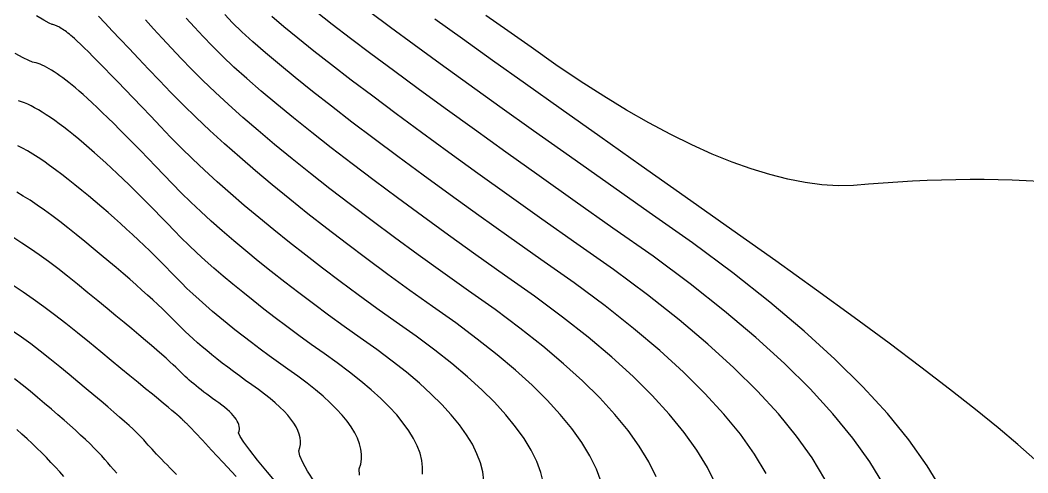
# Model space of a CAD drawing. Header units: inches. Extents: x 1412622.3 to 1412714.6, y 4931530.8 to 4931588.5.
# Drawn here: x 1412632.56 to 1412639.77, y 4931565.96 to 4931569.2 of the extents above; entities that cross this region are included whole.
import ezdxf

# ---------------------------------------------------------------- set-up
doc = ezdxf.new("R2010")
doc.units = ezdxf.units.IN
doc.header["$MEASUREMENT"] = 0

msp = doc.modelspace()

# ---------------------------------------------------------------- linework, layer by layer
for points in [[(1412636.3022, 4931565.8873), (1412636.283, 4931565.9638), (1412636.2534, 4931566.0423), (1412636.2135, 4931566.1228), (1412636.1633, 4931566.2053), (1412636.1028, 4931566.2898), (1412636.032, 4931566.3763), (1412635.9509, 4931566.4648), (1412635.8595, 4931566.5553), (1412635.7578, 4931566.6478), (1412635.6458, 4931566.7423), (1412635.5235, 4931566.8388), (1412635.3909, 4931566.9372), (1412635.248, 4931567.0377), (1412635.1095, 4931567.1367), (1412634.9754, 4931567.2341), (1412634.8457, 4931567.33), (1412634.7204, 4931567.4244), (1412634.5995, 4931567.5173), (1412634.4829, 4931567.6087), (1412634.3708, 4931567.6986), (1412634.2631, 4931567.7869), (1412634.1597, 4931567.8737), (1412634.0608, 4931567.959), (1412633.9662, 4931568.0428), (1412633.8761, 4931568.1251), (1412633.7903, 4931568.2059), (1412633.709, 4931568.2851), (1412633.632, 4931568.3628), (1412633.5594, 4931568.439), (1412633.4907, 4931568.5111), (1412633.4257, 4931568.5789), (1412633.3647, 4931568.6426), (1412633.3074, 4931568.702), (1412633.2539, 4931568.7573), (1412633.2043, 4931568.8085), (1412633.1585, 4931568.8554), (1412633.1166, 4931568.8981), (1412633.0785, 4931568.9367), (1412633.0441, 4931568.9711), (1412633.0137, 4931569.0013), (1412632.987, 4931569.0273), (1412632.9642, 4931569.0492), (1412632.9452, 4931569.0668), (1412632.93, 4931569.0803), (1412632.9187, 4931569.0896), (1412632.9077, 4931569.0984), (1412632.897, 4931569.1066), (1412632.8867, 4931569.1143), (1412632.8768, 4931569.1216), (1412632.8671, 4931569.1283), (1412632.8579, 4931569.1344), (1412632.849, 4931569.1401), (1412632.8404, 4931569.1453), (1412632.8322, 4931569.1499), (1412632.8243, 4931569.154), (1412632.8168, 4931569.1576), (1412632.8096, 4931569.1606), (1412632.8028, 4931569.1632), (1412632.7963, 4931569.1652), (1412632.7901, 4931569.1667), (1412632.7843, 4931569.1677), (1412632.7626, 4931569.1783), (1412632.7251, 4931569.1986), (1412632.6716, 4931569.2285)], [(1412636.7154, 4931565.8956), (1412636.6808, 4931565.9873), (1412636.6342, 4931566.0813), (1412636.5756, 4931566.1777), (1412636.5049, 4931566.2764), (1412636.4223, 4931566.3774), (1412636.3275, 4931566.4808), (1412636.2208, 4931566.5865), (1412636.102, 4931566.6945), (1412635.9712, 4931566.8048), (1412635.8283, 4931566.9175), (1412635.6734, 4931567.0326), (1412635.5065, 4931567.1499), (1412635.3449, 4931567.2654), (1412635.1885, 4931567.3789), (1412635.0374, 4931567.4906), (1412634.8915, 4931567.6003), (1412634.751, 4931567.7081), (1412634.6157, 4931567.814), (1412634.4856, 4931567.9179), (1412634.3608, 4931568.02), (1412634.2413, 4931568.1202), (1412634.1271, 4931568.2184), (1412634.0181, 4931568.3147), (1412633.9144, 4931568.4091), (1412633.816, 4931568.5017), (1412633.7228, 4931568.5922), (1412633.6349, 4931568.6809), (1412633.5523, 4931568.7677), (1412633.4747, 4931568.8492), (1412633.4023, 4931568.9254), (1412633.3349, 4931568.9963), (1412633.2726, 4931569.0619), (1412633.2153, 4931569.1223), (1412633.1632, 4931569.1774), (1412633.1161, 4931569.2271)], [(1412637.1083, 4931565.9322), (1412637.055, 4931566.0398), (1412636.9879, 4931566.15), (1412636.9071, 4931566.2629), (1412636.8125, 4931566.3785), (1412636.7042, 4931566.4967), (1412636.582, 4931566.6176), (1412636.4462, 4931566.7412), (1412636.2965, 4931566.8674), (1412636.1331, 4931566.9963), (1412635.956, 4931567.1279), (1412635.765, 4931567.2622), (1412635.5814, 4931567.3928), (1412635.4052, 4931567.5199), (1412635.2363, 4931567.6435), (1412635.0747, 4931567.7635), (1412634.9205, 4931567.8799), (1412634.7736, 4931567.9927), (1412634.6341, 4931568.1019), (1412634.5019, 4931568.2076), (1412634.3771, 4931568.3097), (1412634.2595, 4931568.4083), (1412634.1494, 4931568.5033), (1412634.0466, 4931568.5947), (1412633.9511, 4931568.6825), (1412633.8629, 4931568.7668), (1412633.7821, 4931568.8475), (1412633.7087, 4931568.9246), (1412633.6389, 4931568.9985), (1412633.5728, 4931569.069), (1412633.5104, 4931569.1363), (1412633.4517, 4931569.2003)], [(1412637.5357, 4931565.8771), (1412637.4757, 4931565.9982), (1412637.4002, 4931566.1223), (1412637.3093, 4931566.2494), (1412637.2028, 4931566.3795), (1412637.0808, 4931566.5126), (1412636.9433, 4931566.6487), (1412636.7903, 4931566.7879), (1412636.6219, 4931566.93), (1412636.4379, 4931567.0751), (1412636.2385, 4931567.2232), (1412636.0235, 4931567.3744), (1412635.818, 4931567.5203), (1412635.6219, 4931567.661), (1412635.4352, 4931567.7964), (1412635.2579, 4931567.9266), (1412635.09, 4931568.0516), (1412634.9316, 4931568.1714), (1412634.7826, 4931568.2859), (1412634.643, 4931568.3953), (1412634.5128, 4931568.4993), (1412634.392, 4931568.5982), (1412634.2806, 4931568.6918), (1412634.1787, 4931568.7802), (1412634.0862, 4931568.8634), (1412634.0031, 4931568.9413), (1412633.9294, 4931569.0141), (1412633.8651, 4931569.0815), (1412633.8031, 4931569.1477), (1412633.7434, 4931569.2127)], [(1412637.8965, 4931565.9567), (1412637.8126, 4931566.0946), (1412637.7114, 4931566.2359), (1412637.593, 4931566.3806), (1412637.4574, 4931566.5286), (1412637.3046, 4931566.6799), (1412637.1345, 4931566.8345), (1412636.9472, 4931566.9925), (1412636.7427, 4931567.1539), (1412636.521, 4931567.3186), (1412636.282, 4931567.4866), (1412636.0545, 4931567.6477), (1412635.8386, 4931567.802), (1412635.6341, 4931567.9493), (1412635.4411, 4931568.0898), (1412635.2596, 4931568.2234), (1412635.0896, 4931568.3501), (1412634.931, 4931568.4699), (1412634.784, 4931568.5829), (1412634.6485, 4931568.6889), (1412634.5244, 4931568.7881), (1412634.4119, 4931568.8804), (1412634.3108, 4931568.9658), (1412634.2213, 4931569.0443), (1412634.1432, 4931569.1159), (1412634.0766, 4931569.1806), (1412634.0215, 4931569.2385)], [(1412638.3172, 4931565.9152), (1412638.2249, 4931566.067), (1412638.1136, 4931566.2225), (1412637.9833, 4931566.3817), (1412637.834, 4931566.5445), (1412637.6658, 4931566.711), (1412637.4787, 4931566.8812), (1412637.2726, 4931567.0551), (1412637.0475, 4931567.2327), (1412636.8035, 4931567.4139), (1412636.5405, 4931567.5988), (1412636.2911, 4931567.7752), (1412636.0552, 4931567.943), (1412635.833, 4931568.1023), (1412635.6243, 4931568.253), (1412635.4291, 4931568.3952), (1412635.2475, 4931568.5289), (1412635.0795, 4931568.654), (1412634.9251, 4931568.7705), (1412634.7842, 4931568.8785), (1412634.6569, 4931568.978), (1412634.5431, 4931569.0689), (1412634.443, 4931569.1513), (1412634.3564, 4931569.2251)], [(1412638.738, 4931565.8736), (1412638.6372, 4931566.0393), (1412638.5157, 4931566.209), (1412638.3735, 4931566.3827), (1412638.2107, 4931566.5604), (1412638.0271, 4931566.7422), (1412637.8229, 4931566.9279), (1412637.5979, 4931567.1177), (1412637.3523, 4931567.3115), (1412637.086, 4931567.5092), (1412636.799, 4931567.711), (1412636.5276, 4931567.9026), (1412636.2719, 4931568.084), (1412636.0319, 4931568.2552), (1412635.8074, 4931568.4162), (1412635.5986, 4931568.567), (1412635.4055, 4931568.7076), (1412635.228, 4931568.838), (1412635.0661, 4931568.9581), (1412634.9199, 4931569.0681), (1412634.7893, 4931569.1679), (1412634.6744, 4931569.2575)], [(1412639.1588, 4931565.8321), (1412639.0495, 4931566.0116), (1412638.9179, 4931566.1955), (1412638.7638, 4931566.3838), (1412638.5873, 4931566.5764), (1412638.3884, 4931566.7733), (1412638.167, 4931566.9746), (1412637.9233, 4931567.1803), (1412637.6571, 4931567.3902), (1412637.3685, 4931567.6046), (1412637.0575, 4931567.8233), (1412636.7642, 4931568.0301), (1412636.4886, 4931568.225), (1412636.2308, 4931568.4081), (1412635.9906, 4931568.5794), (1412635.7682, 4931568.7388), (1412635.5635, 4931568.8863), (1412635.3765, 4931569.022), (1412635.2072, 4931569.1458), (1412635.0556, 4931569.2577)], [(1412639.8186, 4931566.0568), (1412639.6986, 4931566.1628), (1412639.5571, 4931566.2818), (1412639.3941, 4931566.4137), (1412639.2096, 4931566.5586), (1412639.0036, 4931566.7164), (1412638.7761, 4931566.8872), (1412638.5271, 4931567.0709), (1412638.2566, 4931567.2676), (1412637.9645, 4931567.4773), (1412637.651, 4931567.6999), (1412637.316, 4931567.9355), (1412637.0007, 4931568.1575), (1412636.7053, 4931568.3661), (1412636.4296, 4931568.5611), (1412636.1738, 4931568.7426), (1412635.9377, 4931568.9106), (1412635.7214, 4931569.065), (1412635.5249, 4931569.206)], [(1412639.8559, 4931568.0451), (1412639.7572, 4931568.0502), (1412639.6579, 4931568.054), (1412639.5579, 4931568.0566), (1412639.4573, 4931568.058), (1412639.356, 4931568.0582), (1412639.254, 4931568.0571), (1412639.1514, 4931568.0549), (1412639.0482, 4931568.0514), (1412638.9443, 4931568.0466), (1412638.8397, 4931568.0407), (1412638.7345, 4931568.0335), (1412638.6286, 4931568.0251), (1412638.5221, 4931568.0154), (1412638.4111, 4931568.0142), (1412638.2957, 4931568.0214), (1412638.1759, 4931568.037), (1412638.0516, 4931568.061), (1412637.9228, 4931568.0934), (1412637.7897, 4931568.1342), (1412637.652, 4931568.1834), (1412637.51, 4931568.241), (1412637.3635, 4931568.307), (1412637.2125, 4931568.3814), (1412637.0572, 4931568.4643), (1412636.8973, 4931568.5555), (1412636.7331, 4931568.6552), (1412636.5643, 4931568.7632), (1412636.3912, 4931568.8797), (1412636.2136, 4931569.0046), (1412636.0465, 4931569.1223), (1412635.89, 4931569.2327)], [(1412635.8741, 4931565.9065), (1412635.8666, 4931565.9685), (1412635.8505, 4931566.0321), (1412635.8259, 4931566.0974), (1412635.7927, 4931566.1644), (1412635.751, 4931566.233), (1412635.7006, 4931566.3033), (1412635.6418, 4931566.3753), (1412635.5743, 4931566.4489), (1412635.4983, 4931566.5242), (1412635.4137, 4931566.6011), (1412635.3205, 4931566.6797), (1412635.2187, 4931566.76), (1412635.1084, 4931566.8419), (1412634.9895, 4931566.9255), (1412634.8743, 4931567.0078), (1412634.7627, 4931567.0889), (1412634.6548, 4931567.1687), (1412634.5506, 4931567.2472), (1412634.45, 4931567.3245), (1412634.353, 4931567.4005), (1412634.2598, 4931567.4753), (1412634.1701, 4931567.5488), (1412634.0842, 4931567.621), (1412634.0018, 4931567.692), (1412633.9232, 4931567.7617), (1412633.8482, 4931567.8301), (1412633.7768, 4931567.8973), (1412633.7091, 4931567.9632), (1412633.6451, 4931568.0279), (1412633.5847, 4931568.0913), (1412633.5266, 4931568.152), (1412633.4708, 4931568.2099), (1412633.4173, 4931568.2651), (1412633.366, 4931568.3175), (1412633.317, 4931568.3673), (1412633.2703, 4931568.4142), (1412633.2258, 4931568.4585), (1412633.1837, 4931568.5), (1412633.1438, 4931568.5388), (1412633.1062, 4931568.5748), (1412633.0708, 4931568.6081), (1412633.0378, 4931568.6387), (1412633.007, 4931568.6665), (1412632.9785, 4931568.6916), (1412632.9523, 4931568.7139), (1412632.9283, 4931568.7336), (1412632.9051, 4931568.7521), (1412632.8826, 4931568.7695), (1412632.8608, 4931568.7858), (1412632.8398, 4931568.8011), (1412632.8195, 4931568.8152), (1412632.8, 4931568.8283), (1412632.7811, 4931568.8402), (1412632.7631, 4931568.8511), (1412632.7457, 4931568.8608), (1412632.7291, 4931568.8695), (1412632.7132, 4931568.8771), (1412632.698, 4931568.8836), (1412632.6836, 4931568.8889), (1412632.6699, 4931568.8932), (1412632.6569, 4931568.8964), (1412632.6447, 4931568.8985), (1412632.6178, 4931568.9096), (1412632.5764, 4931568.9299), (1412632.5202, 4931568.9591)], [(1412635.436, 4931565.952), (1412635.4369, 4931566.0001), (1412635.4309, 4931566.0496), (1412635.4181, 4931566.1004), (1412635.3985, 4931566.1525), (1412635.372, 4931566.2059), (1412635.3387, 4931566.2607), (1412635.2985, 4931566.3168), (1412635.2515, 4931566.3742), (1412635.1977, 4931566.4329), (1412635.137, 4931566.493), (1412635.0695, 4931566.5544), (1412634.9951, 4931566.6171), (1412634.9139, 4931566.6812), (1412634.8259, 4931566.7466), (1412634.731, 4931566.8133), (1412634.6391, 4931566.879), (1412634.5501, 4931566.9437), (1412634.464, 4931567.0073), (1412634.3808, 4931567.07), (1412634.3005, 4931567.1317), (1412634.2231, 4931567.1923), (1412634.1487, 4931567.252), (1412634.0772, 4931567.3106), (1412634.0086, 4931567.3683), (1412633.9429, 4931567.4249), (1412633.8801, 4931567.4805), (1412633.8203, 4931567.5352), (1412633.7633, 4931567.5888), (1412633.7093, 4931567.6414), (1412633.6582, 4931567.693), (1412633.61, 4931567.7436), (1412633.5626, 4931567.7929), (1412633.5159, 4931567.8409), (1412633.4699, 4931567.8876), (1412633.4246, 4931567.933), (1412633.38, 4931567.9772), (1412633.3362, 4931568.02), (1412633.2931, 4931568.0616), (1412633.2507, 4931568.1018), (1412633.2091, 4931568.1408), (1412633.1682, 4931568.1785), (1412633.128, 4931568.2149), (1412633.0885, 4931568.25), (1412633.0498, 4931568.2838), (1412633.0118, 4931568.3164), (1412632.9745, 4931568.3476), (1412632.9379, 4931568.3775), (1412632.9025, 4931568.4058), (1412632.8682, 4931568.4324), (1412632.835, 4931568.4573), (1412632.8029, 4931568.4806), (1412632.7719, 4931568.5022), (1412632.7421, 4931568.5221), (1412632.7133, 4931568.5403), (1412632.6857, 4931568.5569), (1412632.6592, 4931568.5718), (1412632.6338, 4931568.585), (1412632.6096, 4931568.5966), (1412632.5864, 4931568.6065), (1412632.5644, 4931568.6147), (1412632.5435, 4931568.6212)], [(1412634.9846, 4931565.9437), (1412634.9824, 4931565.9889), (1412634.9933, 4931566.0228), (1412634.999, 4931566.0578), (1412634.9997, 4931566.0938), (1412634.9952, 4931566.1307), (1412634.9857, 4931566.1686), (1412634.971, 4931566.2075), (1412634.9512, 4931566.2475), (1412634.9263, 4931566.2884), (1412634.8963, 4931566.3303), (1412634.8612, 4931566.3731), (1412634.821, 4931566.417), (1412634.7757, 4931566.4619), (1412634.7253, 4931566.5077), (1412634.6698, 4931566.5546), (1412634.6091, 4931566.6024), (1412634.5434, 4931566.6512), (1412634.4726, 4931566.7011), (1412634.4039, 4931566.7501), (1412634.3374, 4931566.7984), (1412634.2731, 4931566.846), (1412634.211, 4931566.8928), (1412634.151, 4931566.9388), (1412634.0932, 4931566.9842), (1412634.0376, 4931567.0287), (1412633.9842, 4931567.0725), (1412633.933, 4931567.1156), (1412633.8839, 4931567.1578), (1412633.837, 4931567.1994), (1412633.7923, 4931567.2402), (1412633.7498, 4931567.2802), (1412633.7095, 4931567.3195), (1412633.6713, 4931567.358), (1412633.6353, 4931567.3958), (1412633.5985, 4931567.4338), (1412633.5609, 4931567.4719), (1412633.5225, 4931567.5101), (1412633.4832, 4931567.5485), (1412633.4431, 4931567.5871), (1412633.4021, 4931567.6258), (1412633.3604, 4931567.6647), (1412633.3178, 4931567.7037), (1412633.2744, 4931567.7429), (1412633.2302, 4931567.7822), (1412633.1852, 4931567.8217), (1412633.1393, 4931567.8614), (1412633.0926, 4931567.9012), (1412633.0451, 4931567.9411), (1412632.9967, 4931567.9812), (1412632.9476, 4931568.0215), (1412632.8999, 4931568.0595), (1412632.8537, 4931568.0953), (1412632.8091, 4931568.1288), (1412632.7659, 4931568.1601), (1412632.7243, 4931568.1892), (1412632.6841, 4931568.2159), (1412632.6455, 4931568.2405), (1412632.6084, 4931568.2628), (1412632.5727, 4931568.2828), (1412632.5386, 4931568.3006)], [(1412634.6623, 4931565.8958), (1412634.6135, 4931565.9712), (1412634.5787, 4931566.0334), (1412634.5579, 4931566.0824), (1412634.5511, 4931566.1181), (1412634.5583, 4931566.1405), (1412634.5621, 4931566.1636), (1412634.5625, 4931566.1874), (1412634.5596, 4931566.2118), (1412634.5532, 4931566.2369), (1412634.5435, 4931566.2626), (1412634.5305, 4931566.289), (1412634.514, 4931566.316), (1412634.4942, 4931566.3437), (1412634.471, 4931566.3721), (1412634.4444, 4931566.4011), (1412634.4145, 4931566.4307), (1412634.3811, 4931566.461), (1412634.3444, 4931566.492), (1412634.3044, 4931566.5236), (1412634.2609, 4931566.5559), (1412634.2141, 4931566.5888), (1412634.1687, 4931566.6213), (1412634.1247, 4931566.6532), (1412634.0822, 4931566.6846), (1412634.0411, 4931566.7156), (1412634.0015, 4931566.746), (1412633.9633, 4931566.776), (1412633.9266, 4931566.8054), (1412633.8913, 4931566.8344), (1412633.8574, 4931566.8628), (1412633.825, 4931566.8908), (1412633.794, 4931566.9182), (1412633.7644, 4931566.9452), (1412633.7363, 4931566.9717), (1412633.7097, 4931566.9976), (1412633.6844, 4931567.0231), (1412633.6606, 4931567.0481), (1412633.6345, 4931567.0747), (1412633.606, 4931567.1028), (1412633.575, 4931567.1326), (1412633.5418, 4931567.164), (1412633.5061, 4931567.197), (1412633.4681, 4931567.2316), (1412633.4277, 4931567.2678), (1412633.3849, 4931567.3055), (1412633.3397, 4931567.3449), (1412633.2922, 4931567.3859), (1412633.2423, 4931567.4285), (1412633.19, 4931567.4727), (1412633.1354, 4931567.5185), (1412633.0784, 4931567.5659), (1412633.019, 4931567.6149), (1412632.9572, 4931567.6655), (1412632.8973, 4931567.7133), (1412632.8393, 4931567.7582), (1412632.7832, 4931567.8003), (1412632.729, 4931567.8396), (1412632.6767, 4931567.8761), (1412632.6262, 4931567.9098), (1412632.5777, 4931567.9406), (1412632.531, 4931567.9686)], [(1412634.4125, 4931565.8618), (1412634.3263, 4931565.9641), (1412634.2551, 4931566.0512), (1412634.1989, 4931566.1231), (1412634.1576, 4931566.1797), (1412634.1312, 4931566.2211), (1412634.1198, 4931566.2473), (1412634.1233, 4931566.2582), (1412634.1251, 4931566.2695), (1412634.1253, 4931566.281), (1412634.1239, 4931566.2929), (1412634.1208, 4931566.3052), (1412634.1161, 4931566.3177), (1412634.1097, 4931566.3305), (1412634.1017, 4931566.3437), (1412634.092, 4931566.3572), (1412634.0807, 4931566.371), (1412634.0678, 4931566.3851), (1412634.0532, 4931566.3996), (1412634.037, 4931566.4144), (1412634.0191, 4931566.4294), (1412633.9996, 4931566.4448), (1412633.9784, 4931566.4606), (1412633.9556, 4931566.4766), (1412633.9335, 4931566.4924), (1412633.912, 4931566.508), (1412633.8913, 4931566.5233), (1412633.8713, 4931566.5384), (1412633.852, 4931566.5532), (1412633.8334, 4931566.5678), (1412633.8155, 4931566.5821), (1412633.7983, 4931566.5962), (1412633.7818, 4931566.6101), (1412633.766, 4931566.6237), (1412633.7509, 4931566.6371), (1412633.7365, 4931566.6502), (1412633.7228, 4931566.6631), (1412633.7098, 4931566.6758), (1412633.6975, 4931566.6882), (1412633.686, 4931566.7004), (1412633.6704, 4931566.7156), (1412633.651, 4931566.7338), (1412633.6276, 4931566.7551), (1412633.6004, 4931566.7795), (1412633.5692, 4931566.8069), (1412633.534, 4931566.8374), (1412633.495, 4931566.8709), (1412633.452, 4931566.9074), (1412633.4051, 4931566.947), (1412633.3542, 4931566.9896), (1412633.2995, 4931567.0353), (1412633.2408, 4931567.0841), (1412633.1782, 4931567.1358), (1412633.1117, 4931567.1907), (1412633.0412, 4931567.2486), (1412632.9668, 4931567.3095), (1412632.8947, 4931567.367), (1412632.8249, 4931567.4211), (1412632.7573, 4931567.4718), (1412632.6921, 4931567.5192), (1412632.629, 4931567.5631), (1412632.5683, 4931567.6036), (1412632.5099, 4931567.6407)], [(1412634.1017, 4931565.9337), (1412634.0061, 4931566.0368), (1412633.9257, 4931566.1233), (1412633.8606, 4931566.1932), (1412633.8107, 4931566.2467), (1412633.7761, 4931566.2836), (1412633.7567, 4931566.304), (1412633.7526, 4931566.3078), (1412633.7487, 4931566.3115), (1412633.7449, 4931566.315), (1412633.7414, 4931566.3184), (1412633.738, 4931566.3216), (1412633.7347, 4931566.3246), (1412633.7317, 4931566.3275), (1412633.7288, 4931566.3302), (1412633.7261, 4931566.3328), (1412633.7236, 4931566.3352), (1412633.7212, 4931566.3374), (1412633.719, 4931566.3395), (1412633.717, 4931566.3414), (1412633.7152, 4931566.3432), (1412633.7136, 4931566.3448), (1412633.7121, 4931566.3462), (1412633.7108, 4931566.3475), (1412633.7095, 4931566.3487), (1412633.7083, 4931566.3499), (1412633.7072, 4931566.351), (1412633.7061, 4931566.3521), (1412633.7051, 4931566.3532), (1412633.7041, 4931566.3542), (1412633.7032, 4931566.3551), (1412633.7023, 4931566.356), (1412633.7015, 4931566.3569), (1412633.7007, 4931566.3577), (1412633.7, 4931566.3585), (1412633.6993, 4931566.3593), (1412633.6987, 4931566.3599), (1412633.6981, 4931566.3606), (1412633.6976, 4931566.3612), (1412633.6972, 4931566.3617), (1412633.6914, 4931566.3666), (1412633.6803, 4931566.3759), (1412633.6639, 4931566.3895), (1412633.6421, 4931566.4074), (1412633.6151, 4931566.4297), (1412633.5827, 4931566.4564), (1412633.545, 4931566.4874), (1412633.5019, 4931566.5227), (1412633.4536, 4931566.5624), (1412633.3999, 4931566.6064), (1412633.3409, 4931566.6548), (1412633.2766, 4931566.7075), (1412633.2069, 4931566.7646), (1412633.132, 4931566.8261), (1412633.0517, 4931566.8918), (1412632.9661, 4931566.9619), (1412632.8831, 4931567.0282), (1412632.8026, 4931567.0905), (1412632.7247, 4931567.1489), (1412632.6494, 4931567.2034), (1412632.5767, 4931567.2539), (1412632.5065, 4931567.3006)], [(1412633.6753, 4931565.9476), (1412633.6514, 4931565.9715), (1412633.6285, 4931565.9945), (1412633.6068, 4931566.0165), (1412633.5862, 4931566.0376), (1412633.5666, 4931566.0577), (1412633.5482, 4931566.0769), (1412633.5309, 4931566.0951), (1412633.5146, 4931566.1125), (1412633.4995, 4931566.1288), (1412633.4855, 4931566.1443), (1412633.4726, 4931566.1588), (1412633.4608, 4931566.1723), (1412633.4501, 4931566.1849), (1412633.4405, 4931566.1966), (1412633.4271, 4931566.2112), (1412633.4099, 4931566.2286), (1412633.3888, 4931566.2489), (1412633.364, 4931566.2721), (1412633.3353, 4931566.2982), (1412633.3029, 4931566.3272), (1412633.2666, 4931566.3591), (1412633.2265, 4931566.3938), (1412633.1826, 4931566.4315), (1412633.1349, 4931566.472), (1412633.0833, 4931566.5154), (1412633.028, 4931566.5617), (1412632.9689, 4931566.6108), (1412632.9059, 4931566.6629), (1412632.8391, 4931566.7178), (1412632.7685, 4931566.7756), (1412632.6992, 4931566.8304), (1412632.6311, 4931566.8821), (1412632.5642, 4931566.9307), (1412632.4985, 4931566.9762)], [(1412633.2465, 4931565.9576), (1412633.2235, 4931565.984), (1412633.2026, 4931566.0087), (1412633.1838, 4931566.0315), (1412633.1628, 4931566.0557), (1412633.1394, 4931566.0813), (1412633.1138, 4931566.1084), (1412633.0859, 4931566.1368), (1412633.0556, 4931566.1667), (1412633.0231, 4931566.1981), (1412632.9882, 4931566.2308), (1412632.9511, 4931566.265), (1412632.9116, 4931566.3005), (1412632.8699, 4931566.3375), (1412632.8258, 4931566.3759), (1412632.7794, 4931566.4158), (1412632.7308, 4931566.457), (1412632.6798, 4931566.4997), (1412632.6265, 4931566.5438), (1412632.571, 4931566.5893), (1412632.5153, 4931566.6326)], [(1412632.869, 4931565.934), (1412632.8388, 4931565.9678), (1412632.8077, 4931566.0016), (1412632.7759, 4931566.0352), (1412632.7433, 4931566.0689), (1412632.7098, 4931566.1025), (1412632.6756, 4931566.1361), (1412632.6406, 4931566.1696), (1412632.6048, 4931566.2031), (1412632.5682, 4931566.2365), (1412632.5309, 4931566.2699)]]:
    msp.add_lwpolyline(points)

doc.saveas('drawing.dxf')
